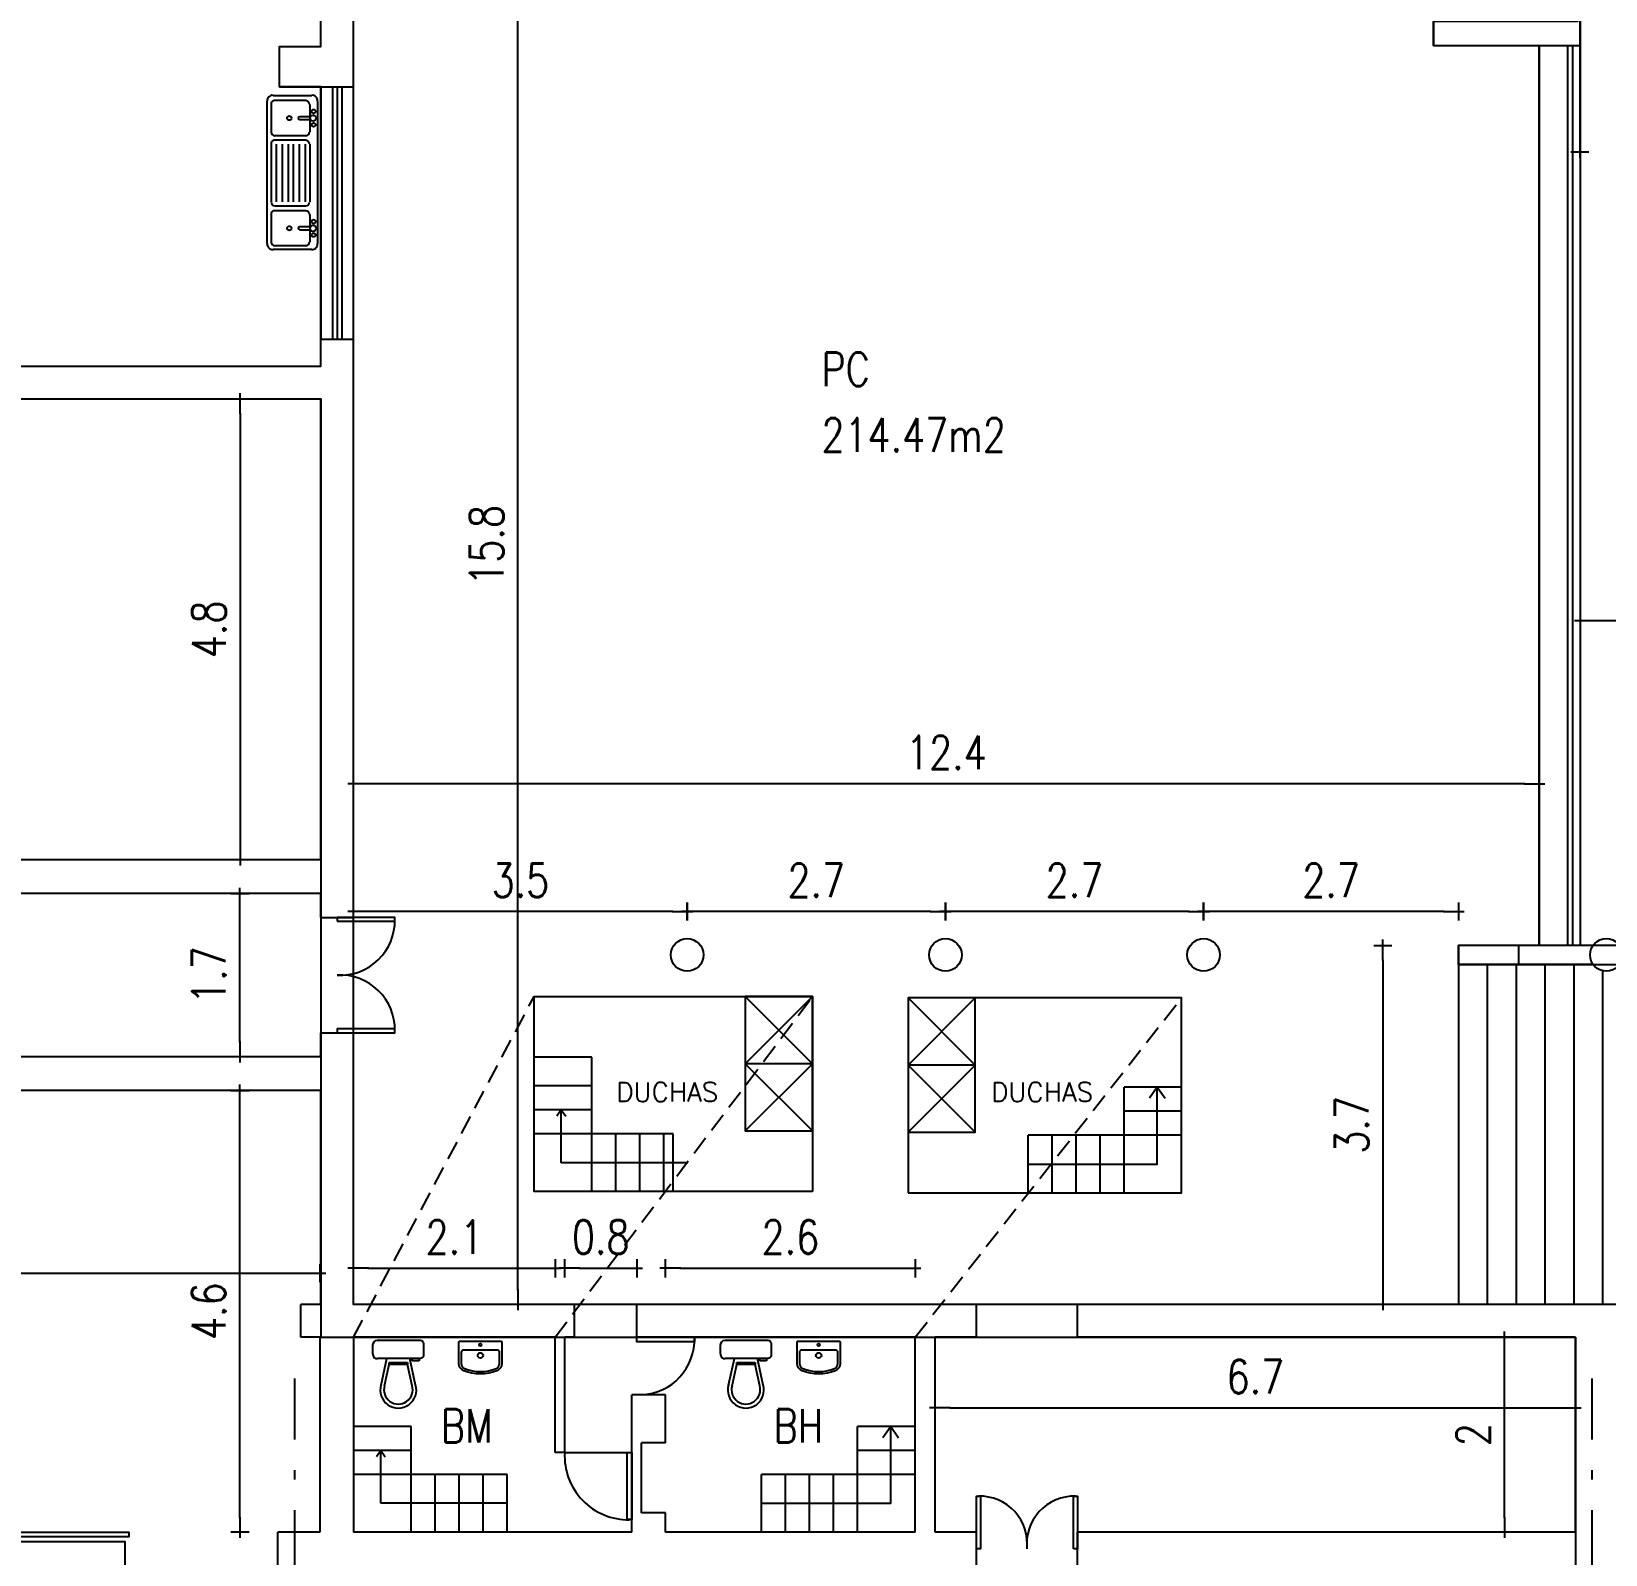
# Model space of a CAD drawing. Extents: x -3099 to -2751, y 5130 to 5248.
# Drawn here: x -3063.09 to -3046.69, y 5172.75 to 5188.6 of the extents above; entities that cross this region are included whole.
import ezdxf

# ---------------------------------------------------------------- set-up
doc = ezdxf.new("R2010")
doc.units = 0
doc.header["$MEASUREMENT"] = 0
doc.linetypes.add('DASHDOT', pattern=[25.4, 12.7, -6.35, 0, -6.35])
doc.linetypes.add('DASHED2', pattern=[0.375, 0.25, -0.125])
doc.layers.get('0').update_dxf_attribs({"linetype": 'CONTINUOUS'})
doc.layers.get('DEFPOINTS').update_dxf_attribs({"color": 3, "linetype": 'CONTINUOUS', "lineweight": 5})
for name, color, linetype in [('ANTEPECHO', 1, 'CONTINUOUS'), ('COTAS', 7, 'CONTINUOUS'), ('EJE_C', 9, 'DASHDOT'), ('EQUIPAMIENTO', 2, 'CONTINUOUS'), ('ESCALERA', 2, 'CONTINUOUS'), ('MURO', 5, 'CONTINUOUS'), ('PUERTA', 2, 'CONTINUOUS'), ('SUPERF-TEXTO', 2, 'CONTINUOUS'), ('SUPERFICIE', 7, 'CONTINUOUS'), ('TEXTO', 3, 'CONTINUOUS'), ('VENTANA', 2, 'CONTINUOUS')]:
    doc.layers.add(name, color=color, linetype=linetype)
doc.styles.add('cota', font='romans.shx', dxfattribs={"width": 0.8, "height": 0.35})
doc.styles.add('TEXTO', font='romans.shx', dxfattribs={"width": 0.8, "height": 0.4})
doc.dimstyles.new('ROMANS', dxfattribs={"dimscale": 2, "dimtxt": 0.35, "dimasz": 0.15, "dimexe": 1.25, "dimexo": 0.625, "dimtad": 1, "dimdec": 0, "dimdsep": 46, "dimtxsty": 'cota', "dimcen": 2.5, "dimse1": 1, "dimse2": 1, "dimclrt": 2, "dimadec": 0, "dimazin": 0, "dimtfac": 1, "dimtdec": 0, "dimtmove": 0, "dimatfit": 3, "dimfxl": 0, "dimtolj": 1, "dimtzin": 0, "dimarcsym": 0})

# ---------------------------------------------------------------- blocks, each defined once
blk = doc.blocks.new('COTA_LN')
at = {"layer": 'COTAS'}
for points in [[(-1.05, 0), (0.4, 0)], [(0, 0.63), (0, -0.63)]]:
    blk.add_lwpolyline(points, dxfattribs=at)
at = {"layer": 'COTAS', "color": 20, "const_width": 0.05}
blk.add_lwpolyline([(0, 0.38), (0, -0.38)], dxfattribs=at)
blk = doc.blocks.new('*D13')
at = {"layer": 'COTAS', "color": 0, "lineweight": -2}
blk.add_line((-3068.975, 5175.675), (-3060.235, 5175.675), dxfattribs=at)
at = {"layer": 'DEFPOINTS', "color": 0}
for p in [(-3060.085, 5175.675), (-3069.125, 5172.978), (-3060.085, 5172.978)]:
    blk.add_point(p, dxfattribs=at)
at = {"layer": 'COTAS', "color": 0, "lineweight": -2, "xscale": 0.15, "yscale": 0.15, "zscale": 0.15, "rotation": 180}
blk.add_blockref('COTA_LN', (-3069.125, 5175.675), dxfattribs=at)
at = {"layer": 'COTAS', "color": 0, "lineweight": -2, "xscale": 0.15, "yscale": 0.15, "zscale": 0.15}
blk.add_blockref('COTA_LN', (-3060.085, 5175.675), dxfattribs=at)
at = {"layer": 'COTAS', "insert": (-3064.605, 5176), "char_height": 0.35, "attachment_point": 5, "style": 'cota'}
blk.add_mtext('\\A1;9', dxfattribs=at)
blk = doc.blocks.new('*D14')
at = {"layer": 'COTAS', "color": 0, "lineweight": -2}
blk.add_line((-3060.918, 5173.128), (-3060.918, 5177.428), dxfattribs=at)
at = {"layer": 'DEFPOINTS', "color": 0}
for p in [(-3060.918, 5177.578), (-3060.085, 5177.578), (-3060.085, 5172.978)]:
    blk.add_point(p, dxfattribs=at)
at = {"layer": 'COTAS', "color": 0, "lineweight": -2, "xscale": 0.15, "yscale": 0.15, "zscale": 0.15}
for p, rotation in [((-3060.918, 5177.578), 90), ((-3060.918, 5172.978), 270)]:
    blk.add_blockref('COTA_LN', p, dxfattribs=dict(at, rotation=rotation))
at = {"layer": 'COTAS', "insert": (-3061.243, 5175.278), "char_height": 0.35, "attachment_point": 5, "rotation": 90, "style": 'cota'}
blk.add_mtext('\\A1;4.6', dxfattribs=at)
blk = doc.blocks.new('*D15')
at = {"layer": 'COTAS', "color": 0, "lineweight": -2}
blk.add_line((-3060.918, 5178.078), (-3060.918, 5179.478), dxfattribs=at)
at = {"layer": 'DEFPOINTS', "color": 0}
for p in [(-3060.918, 5179.628), (-3060.918, 5179.628), (-3060.918, 5177.928)]:
    blk.add_point(p, dxfattribs=at)
at = {"layer": 'COTAS', "color": 0, "lineweight": -2, "xscale": 0.15, "yscale": 0.15, "zscale": 0.15}
for p, rotation in [((-3060.918, 5179.628), 90), ((-3060.918, 5177.928), 270)]:
    blk.add_blockref('COTA_LN', p, dxfattribs=dict(at, rotation=rotation))
at = {"layer": 'COTAS', "insert": (-3061.243, 5178.778), "char_height": 0.35, "attachment_point": 5, "rotation": 90, "style": 'cota'}
blk.add_mtext('\\A1;1.7', dxfattribs=at)
blk = doc.blocks.new('*D16')
at = {"layer": 'COTAS', "color": 0, "lineweight": -2}
blk.add_line((-3060.917, 5184.628), (-3060.917, 5180.128), dxfattribs=at)
at = {"layer": 'DEFPOINTS', "color": 0}
for p in [(-3060.075, 5184.778), (-3060.917, 5179.978), (-3060.075, 5179.978)]:
    blk.add_point(p, dxfattribs=at)
at = {"layer": 'COTAS', "color": 0, "lineweight": -2, "xscale": 0.15, "yscale": 0.15, "zscale": 0.15}
for p, rotation in [((-3060.917, 5184.778), 90), ((-3060.917, 5179.978), 270)]:
    blk.add_blockref('COTA_LN', p, dxfattribs=dict(at, rotation=rotation))
at = {"layer": 'COTAS', "insert": (-3061.242, 5182.378), "char_height": 0.35, "attachment_point": 5, "rotation": 90, "style": 'cota'}
blk.add_mtext('\\A1;4.8', dxfattribs=at)
blk = doc.blocks.new('*D28')
at = {"layer": 'COTAS', "color": 0, "lineweight": -2}
blk.add_line((-3046.961, 5196.817), (-3046.961, 5187.497), dxfattribs=at)
at = {"layer": 'DEFPOINTS', "color": 0}
for p in [(-3046.732, 5196.967), (-3046.961, 5187.347), (-3046.172, 5187.347)]:
    blk.add_point(p, dxfattribs=at)
at = {"layer": 'COTAS', "color": 0, "lineweight": -2, "xscale": 0.15, "yscale": 0.15, "zscale": 0.15}
for p, rotation in [((-3046.961, 5196.967), 90), ((-3046.961, 5187.347), 270)]:
    blk.add_blockref('COTA_LN', p, dxfattribs=dict(at, rotation=rotation))
at = {"layer": 'COTAS', "insert": (-3047.286, 5192.157), "char_height": 0.35, "attachment_point": 5, "rotation": 90, "style": 'cota'}
blk.add_mtext('\\A1;9.6', dxfattribs=at)
blk = doc.blocks.new('*D29')
at = {"layer": 'COTAS', "color": 0, "lineweight": -2}
blk.add_line((-3049.013, 5178.938), (-3049.013, 5175.498), dxfattribs=at)
at = {"layer": 'DEFPOINTS', "color": 0}
for p in [(-3048.225, 5179.088), (-3049.013, 5175.348), (-3048.225, 5175.348)]:
    blk.add_point(p, dxfattribs=at)
at = {"layer": 'COTAS', "color": 0, "lineweight": -2, "xscale": 0.15, "yscale": 0.15, "zscale": 0.15}
for p, rotation in [((-3049.013, 5179.088), 90), ((-3049.013, 5175.348), 270)]:
    blk.add_blockref('COTA_LN', p, dxfattribs=dict(at, rotation=rotation))
at = {"layer": 'COTAS', "insert": (-3049.338, 5177.218), "char_height": 0.35, "attachment_point": 5, "rotation": 90, "style": 'cota'}
blk.add_mtext('\\A1;3.7', dxfattribs=at)
blk = doc.blocks.new('*D30')
at = {"layer": 'COTAS', "color": 0, "lineweight": -2}
blk.add_line((-3058.024, 5175.498), (-3058.024, 5191.008), dxfattribs=at)
at = {"layer": 'DEFPOINTS', "color": 0}
for p in [(-3058.024, 5191.158), (-3053.245, 5191.158), (-3053.245, 5175.348)]:
    blk.add_point(p, dxfattribs=at)
at = {"layer": 'COTAS', "color": 0, "lineweight": -2, "xscale": 0.15, "yscale": 0.15, "zscale": 0.15}
for p, rotation in [((-3058.024, 5191.158), 90), ((-3058.024, 5175.348), 270)]:
    blk.add_blockref('COTA_LN', p, dxfattribs=dict(at, rotation=rotation))
at = {"layer": 'COTAS', "insert": (-3058.349, 5183.253), "char_height": 0.35, "attachment_point": 5, "rotation": 90, "style": 'cota'}
blk.add_mtext('\\A1;15.8', dxfattribs=at)
blk = doc.blocks.new('*D31')
at = {"layer": 'COTAS', "color": 0, "lineweight": -2}
blk.add_line((-3047.535, 5180.771), (-3059.585, 5180.771), dxfattribs=at)
at = {"layer": 'DEFPOINTS', "color": 0}
for p in [(-3059.735, 5188.458), (-3047.385, 5188.458), (-3059.735, 5180.771)]:
    blk.add_point(p, dxfattribs=at)
at = {"layer": 'COTAS', "color": 0, "lineweight": -2, "xscale": 0.15, "yscale": 0.15, "zscale": 0.15, "rotation": 180}
blk.add_blockref('COTA_LN', (-3059.735, 5180.771), dxfattribs=at)
at = {"layer": 'COTAS', "color": 0, "lineweight": -2, "xscale": 0.15, "yscale": 0.15, "zscale": 0.15}
blk.add_blockref('COTA_LN', (-3047.385, 5180.771), dxfattribs=at)
at = {"layer": 'COTAS', "insert": (-3053.56, 5181.096), "char_height": 0.35, "attachment_point": 5, "style": 'cota'}
blk.add_mtext('\\A1;12.4', dxfattribs=at)
blk = doc.blocks.new('*D32')
at = {"layer": 'COTAS', "color": 0, "lineweight": -2}
blk.add_line((-3048.375, 5179.44), (-3050.73, 5179.44), dxfattribs=at)
at = {"layer": 'DEFPOINTS', "color": 0}
for p in [(-3050.88, 5179.44), (-3050.88, 5179.088), (-3048.225, 5179.088)]:
    blk.add_point(p, dxfattribs=at)
at = {"layer": 'COTAS', "color": 0, "lineweight": -2, "xscale": 0.15, "yscale": 0.15, "zscale": 0.15, "rotation": 180}
blk.add_blockref('COTA_LN', (-3050.88, 5179.44), dxfattribs=at)
at = {"layer": 'COTAS', "color": 0, "lineweight": -2, "xscale": 0.15, "yscale": 0.15, "zscale": 0.15}
blk.add_blockref('COTA_LN', (-3048.225, 5179.44), dxfattribs=at)
at = {"layer": 'COTAS', "insert": (-3049.552, 5179.765), "char_height": 0.35, "attachment_point": 5, "style": 'cota'}
blk.add_mtext('\\A1;2.7', dxfattribs=at)
blk = doc.blocks.new('*D33')
at = {"layer": 'COTAS', "color": 0, "lineweight": -2}
blk.add_line((-3051.03, 5179.44), (-3053.42, 5179.44), dxfattribs=at)
at = {"layer": 'DEFPOINTS', "color": 0}
for p in [(-3053.57, 5179.621), (-3053.57, 5179.44), (-3050.88, 5179.088)]:
    blk.add_point(p, dxfattribs=at)
at = {"layer": 'COTAS', "color": 0, "lineweight": -2, "xscale": 0.15, "yscale": 0.15, "zscale": 0.15, "rotation": 180}
blk.add_blockref('COTA_LN', (-3053.57, 5179.44), dxfattribs=at)
at = {"layer": 'COTAS', "color": 0, "lineweight": -2, "xscale": 0.15, "yscale": 0.15, "zscale": 0.15}
blk.add_blockref('COTA_LN', (-3050.88, 5179.44), dxfattribs=at)
at = {"layer": 'COTAS', "insert": (-3052.225, 5179.765), "char_height": 0.35, "attachment_point": 5, "style": 'cota'}
blk.add_mtext('\\A1;2.7', dxfattribs=at)
blk = doc.blocks.new('*D34')
at = {"layer": 'COTAS', "color": 0, "lineweight": -2}
blk.add_line((-3053.72, 5179.44), (-3056.11, 5179.44), dxfattribs=at)
at = {"layer": 'DEFPOINTS', "color": 0}
for p in [(-3056.26, 5179.621), (-3053.57, 5179.621), (-3056.26, 5179.44)]:
    blk.add_point(p, dxfattribs=at)
at = {"layer": 'COTAS', "color": 0, "lineweight": -2, "xscale": 0.15, "yscale": 0.15, "zscale": 0.15, "rotation": 180}
blk.add_blockref('COTA_LN', (-3056.26, 5179.44), dxfattribs=at)
at = {"layer": 'COTAS', "color": 0, "lineweight": -2, "xscale": 0.15, "yscale": 0.15, "zscale": 0.15}
blk.add_blockref('COTA_LN', (-3053.57, 5179.44), dxfattribs=at)
at = {"layer": 'COTAS', "insert": (-3054.915, 5179.765), "char_height": 0.35, "attachment_point": 5, "style": 'cota'}
blk.add_mtext('\\A1;2.7', dxfattribs=at)
blk = doc.blocks.new('*D35')
at = {"layer": 'COTAS', "color": 0, "lineweight": -2}
blk.add_line((-3056.41, 5179.44), (-3059.585, 5179.44), dxfattribs=at)
at = {"layer": 'DEFPOINTS', "color": 0}
for p in [(-3059.735, 5179.621), (-3056.26, 5179.621), (-3059.735, 5179.44)]:
    blk.add_point(p, dxfattribs=at)
at = {"layer": 'COTAS', "color": 0, "lineweight": -2, "xscale": 0.15, "yscale": 0.15, "zscale": 0.15, "rotation": 180}
blk.add_blockref('COTA_LN', (-3059.735, 5179.44), dxfattribs=at)
at = {"layer": 'COTAS', "color": 0, "lineweight": -2, "xscale": 0.15, "yscale": 0.15, "zscale": 0.15}
blk.add_blockref('COTA_LN', (-3056.26, 5179.44), dxfattribs=at)
at = {"layer": 'COTAS', "insert": (-3057.997, 5179.765), "char_height": 0.35, "attachment_point": 5, "style": 'cota'}
blk.add_mtext('\\A1;3.5', dxfattribs=at)
blk = doc.blocks.new('*D37')
at = {"layer": 'COTAS', "color": 0, "lineweight": -2}
blk.add_line((-3059.585, 5175.725), (-3057.785, 5175.725), dxfattribs=at)
at = {"layer": 'DEFPOINTS', "color": 0}
for p in [(-3057.635, 5175.725), (-3059.735, 5175.008), (-3057.635, 5175.008)]:
    blk.add_point(p, dxfattribs=at)
at = {"layer": 'COTAS', "color": 0, "lineweight": -2, "xscale": 0.15, "yscale": 0.15, "zscale": 0.15, "rotation": 180}
blk.add_blockref('COTA_LN', (-3059.735, 5175.725), dxfattribs=at)
at = {"layer": 'COTAS', "color": 0, "lineweight": -2, "xscale": 0.15, "yscale": 0.15, "zscale": 0.15}
blk.add_blockref('COTA_LN', (-3057.635, 5175.725), dxfattribs=at)
at = {"layer": 'COTAS', "insert": (-3058.685, 5176.05), "char_height": 0.35, "attachment_point": 5, "style": 'cota'}
blk.add_mtext('\\A1;2.1', dxfattribs=at)
blk = doc.blocks.new('*D38')
at = {"layer": 'COTAS', "color": 0, "lineweight": -2}
blk.add_line((-3057.385, 5175.725), (-3056.935, 5175.725), dxfattribs=at)
at = {"layer": 'DEFPOINTS', "color": 0}
for p in [(-3056.785, 5175.725), (-3056.785, 5175.178), (-3057.535, 5175.008)]:
    blk.add_point(p, dxfattribs=at)
at = {"layer": 'COTAS', "color": 0, "lineweight": -2, "xscale": 0.15, "yscale": 0.15, "zscale": 0.15, "rotation": 180}
blk.add_blockref('COTA_LN', (-3057.535, 5175.725), dxfattribs=at)
at = {"layer": 'COTAS', "color": 0, "lineweight": -2, "xscale": 0.15, "yscale": 0.15, "zscale": 0.15}
blk.add_blockref('COTA_LN', (-3056.785, 5175.725), dxfattribs=at)
at = {"layer": 'COTAS', "insert": (-3057.16, 5176.05), "char_height": 0.35, "attachment_point": 5, "style": 'cota'}
blk.add_mtext('\\A1;0.8', dxfattribs=at)
blk = doc.blocks.new('*D39')
at = {"layer": 'COTAS', "color": 0, "lineweight": -2}
blk.add_line((-3056.335, 5175.725), (-3054.035, 5175.725), dxfattribs=at)
at = {"layer": 'DEFPOINTS', "color": 0}
for p in [(-3053.885, 5175.725), (-3056.485, 5174.158), (-3053.885, 5174.158)]:
    blk.add_point(p, dxfattribs=at)
at = {"layer": 'COTAS', "color": 0, "lineweight": -2, "xscale": 0.15, "yscale": 0.15, "zscale": 0.15, "rotation": 180}
blk.add_blockref('COTA_LN', (-3056.485, 5175.725), dxfattribs=at)
at = {"layer": 'COTAS', "color": 0, "lineweight": -2, "xscale": 0.15, "yscale": 0.15, "zscale": 0.15}
blk.add_blockref('COTA_LN', (-3053.885, 5175.725), dxfattribs=at)
at = {"layer": 'COTAS', "insert": (-3055.185, 5176.05), "char_height": 0.35, "attachment_point": 5, "style": 'cota'}
blk.add_mtext('\\A1;2.6', dxfattribs=at)
blk = doc.blocks.new('*D40')
at = {"layer": 'COTAS', "color": 0, "lineweight": -2}
blk.add_line((-3053.525, 5174.273), (-3047.157, 5174.273), dxfattribs=at)
at = {"layer": 'DEFPOINTS', "color": 0}
for p in [(-3053.675, 5175.008), (-3047.007, 5175.008), (-3047.007, 5174.273)]:
    blk.add_point(p, dxfattribs=at)
at = {"layer": 'COTAS', "color": 0, "lineweight": -2, "xscale": 0.15, "yscale": 0.15, "zscale": 0.15, "rotation": 180}
blk.add_blockref('COTA_LN', (-3053.675, 5174.273), dxfattribs=at)
at = {"layer": 'COTAS', "color": 0, "lineweight": -2, "xscale": 0.15, "yscale": 0.15, "zscale": 0.15}
blk.add_blockref('COTA_LN', (-3047.007, 5174.273), dxfattribs=at)
at = {"layer": 'COTAS', "insert": (-3050.341, 5174.598), "char_height": 0.35, "attachment_point": 5, "style": 'cota'}
blk.add_mtext('\\A1;6.7', dxfattribs=at)
blk = doc.blocks.new('*D41')
at = {"layer": 'COTAS', "color": 0, "lineweight": -2}
blk.add_line((-3047.747, 5173.128), (-3047.747, 5174.858), dxfattribs=at)
at = {"layer": 'DEFPOINTS', "color": 0}
for p in [(-3047.747, 5175.008), (-3047.007, 5175.008), (-3047.007, 5172.978)]:
    blk.add_point(p, dxfattribs=at)
at = {"layer": 'COTAS', "color": 0, "lineweight": -2, "xscale": 0.15, "yscale": 0.15, "zscale": 0.15}
for p, rotation in [((-3047.747, 5175.008), 90), ((-3047.747, 5172.978), 270)]:
    blk.add_blockref('COTA_LN', p, dxfattribs=dict(at, rotation=rotation))
at = {"layer": 'COTAS', "insert": (-3048.072, 5173.993), "char_height": 0.35, "attachment_point": 5, "rotation": 90, "style": 'cota'}
blk.add_mtext('\\A1;2', dxfattribs=at)
blk = doc.blocks.new('*D66')
at = {"layer": 'COTAS', "color": 0, "lineweight": -2}
blk.add_line((-3034.647, 5182.467), (-3046.805, 5182.467), dxfattribs=at)
at = {"layer": 'DEFPOINTS', "color": 0}
for p in [(-3046.955, 5182.467), (-3046.955, 5180.918), (-3034.497, 5180.918)]:
    blk.add_point(p, dxfattribs=at)
at = {"layer": 'COTAS', "color": 0, "lineweight": -2, "xscale": 0.15, "yscale": 0.15, "zscale": 0.15, "rotation": 180}
blk.add_blockref('COTA_LN', (-3046.955, 5182.467), dxfattribs=at)
at = {"layer": 'COTAS', "color": 0, "lineweight": -2, "xscale": 0.15, "yscale": 0.15, "zscale": 0.15}
blk.add_blockref('COTA_LN', (-3034.497, 5182.467), dxfattribs=at)
at = {"layer": 'COTAS', "insert": (-3040.726, 5182.792), "char_height": 0.35, "attachment_point": 5, "style": 'cota'}
blk.add_mtext('\\A1;12.5', dxfattribs=at)

msp = doc.modelspace()

# ---------------------------------------------------------------- linework, layer by layer
at = {"color": 3}
for p, q in [((-3057.571, 5177.375), (-3057.616, 5177.31)), ((-3057.571, 5177.375), (-3057.525, 5177.31)), ((-3057.571, 5176.825), (-3057.571, 5177.375)), ((-3056.254, 5176.825), (-3057.571, 5176.825)), ((-3059.451, 5173.828), (-3059.497, 5173.763)), ((-3059.451, 5173.278), (-3059.451, 5173.828)), ((-3059.451, 5173.828), (-3059.405, 5173.763)), ((-3058.135, 5173.278), (-3059.451, 5173.278))]:
    msp.add_line(p, q, dxfattribs=at)
at = {"linetype": 'DASHED2', "ltscale": 0.8}
for points in [[(-3059.735, 5175.008), (-3057.854, 5178.555)], [(-3057.635, 5175.008), (-3054.954, 5178.555)], [(-3053.885, 5175.008), (-3051.109, 5178.541)]]:
    msp.add_lwpolyline(points, dxfattribs=at)
at = {"color": 3}
for points in [[(-3052.709, 5176.811), (-3051.363, 5176.811), (-3051.363, 5177.611)], [(-3051.363, 5177.611), (-3051.445, 5177.495)], [(-3051.363, 5177.611), (-3051.281, 5177.495)], [(-3055.485, 5173.278), (-3054.138, 5173.278), (-3054.138, 5174.078)], [(-3054.138, 5174.078), (-3054.22, 5173.961)], [(-3054.138, 5174.078), (-3054.057, 5173.961)]]:
    msp.add_lwpolyline(points, dxfattribs=at)
at = {"layer": 'ANTEPECHO'}
for p, q in [((-3048.485, 5188.458), (-3048.485, 5188.708)), ((-3046.955, 5188.458), (-3046.955, 5188.708)), ((-3048.485, 5188.458), (-3046.955, 5188.458)), ((-3047.385, 5179.088), (-3047.385, 5188.458)), ((-3046.955, 5179.088), (-3046.955, 5188.458)), ((-3060.075, 5188.028), (-3060.075, 5185.398)), ((-3059.735, 5185.398), (-3059.735, 5188.028)), ((-3048.225, 5178.888), (-3048.225, 5179.088)), ((-3046.822, 5179.088), (-3048.225, 5179.088)), ((-3047.595, 5178.888), (-3047.595, 5179.088)), ((-3046.822, 5178.888), (-3048.225, 5178.888))]:
    msp.add_line(p, q, dxfattribs=at)
at = {"layer": 'EJE_C', "ltscale": 0.05}
for p, q in [((-3060.35, 5174.577), (-3060.35, 5166.583)), ((-3046.837, 5174.577), (-3046.837, 5166.583))]:
    msp.add_line(p, q, dxfattribs=at)
at = {"layer": 'EQUIPAMIENTO', "color": 2}
for p, q in [((-3060.634, 5186.395), (-3060.634, 5187.878)), ((-3060.574, 5187.938), (-3060.171, 5187.938)), ((-3060.232, 5187.884), (-3060.554, 5187.884)), ((-3060.111, 5187.878), (-3060.111, 5186.395)), ((-3060.594, 5187.844), (-3060.594, 5187.558)), ((-3060.183, 5187.716), (-3060.296, 5187.716)), ((-3060.296, 5187.686), (-3060.184, 5187.686)), ((-3060.192, 5187.844), (-3060.192, 5187.716)), ((-3060.192, 5187.686), (-3060.192, 5187.558)), ((-3060.594, 5187.431), (-3060.594, 5186.828)), ((-3060.232, 5187.518), (-3060.554, 5187.518)), ((-3060.232, 5187.471), (-3060.554, 5187.471)), ((-3060.541, 5187.431), (-3060.541, 5186.828)), ((-3060.48, 5187.431), (-3060.48, 5186.828)), ((-3060.417, 5187.431), (-3060.417, 5186.828)), ((-3060.363, 5187.431), (-3060.363, 5186.828)), ((-3060.301, 5187.431), (-3060.301, 5186.828)), ((-3060.239, 5187.431), (-3060.239, 5186.828)), ((-3060.192, 5187.431), (-3060.192, 5186.828)), ((-3060.554, 5186.788), (-3060.232, 5186.788)), ((-3060.232, 5186.737), (-3060.554, 5186.737)), ((-3060.594, 5186.697), (-3060.594, 5186.412)), ((-3060.183, 5186.569), (-3060.296, 5186.569)), ((-3060.296, 5186.539), (-3060.184, 5186.539)), ((-3060.192, 5186.697), (-3060.192, 5186.569)), ((-3060.192, 5186.539), (-3060.192, 5186.412)), ((-3060.232, 5186.372), (-3060.554, 5186.372)), ((-3060.171, 5186.335), (-3060.574, 5186.335)), ((-3059.053, 5174.786), (-3059.485, 5174.786)), ((-3059.365, 5174.743), (-3059.173, 5174.743)), ((-3059.365, 5174.724), (-3059.365, 5174.743)), ((-3059.173, 5174.743), (-3059.173, 5174.724)), ((-3059.125, 5174.762), (-3059.125, 5174.786)), ((-3059.053, 5174.762), (-3059.125, 5174.762)), ((-3059.053, 5174.786), (-3059.053, 5174.762)), ((-3058.614, 5174.85), (-3058.614, 5174.733)), ((-3058.238, 5174.874), (-3058.59, 5174.874)), ((-3058.214, 5174.733), (-3058.214, 5174.85)), ((-3055.432, 5174.786), (-3055.864, 5174.786)), ((-3055.744, 5174.743), (-3055.552, 5174.743)), ((-3055.744, 5174.724), (-3055.744, 5174.743)), ((-3055.552, 5174.743), (-3055.552, 5174.724)), ((-3055.504, 5174.762), (-3055.504, 5174.786)), ((-3055.432, 5174.762), (-3055.504, 5174.762)), ((-3055.432, 5174.786), (-3055.432, 5174.762)), ((-3055.09, 5174.85), (-3055.09, 5174.733)), ((-3054.714, 5174.874), (-3055.066, 5174.874)), ((-3054.69, 5174.733), (-3054.69, 5174.85)), ((-3059.413, 5174.503), (-3059.365, 5174.724)), ((-3059.173, 5174.724), (-3059.365, 5174.724)), ((-3059.125, 5174.503), (-3059.173, 5174.724)), ((-3055.792, 5174.503), (-3055.744, 5174.724)), ((-3055.552, 5174.724), (-3055.744, 5174.724)), ((-3055.504, 5174.503), (-3055.552, 5174.724))]:
    msp.add_line(p, q, dxfattribs=at)
for points in [[(-3055.654, 5178.555), (-3055.654, 5177.155), (-3054.954, 5177.155), (-3054.954, 5178.555), (-3055.654, 5178.555)], [(-3054.954, 5178.555), (-3055.654, 5177.855), (-3054.954, 5177.155)], [(-3055.654, 5177.155), (-3054.954, 5177.855), (-3055.654, 5178.555)], [(-3053.959, 5177.141), (-3053.259, 5177.841), (-3053.959, 5178.541)], [(-3053.259, 5178.541), (-3053.959, 5177.841), (-3053.259, 5177.141)], [(-3053.959, 5178.541), (-3053.959, 5177.141), (-3053.259, 5177.141), (-3053.259, 5178.541), (-3053.959, 5178.541)], [(-3054.954, 5177.855), (-3055.654, 5177.855)], [(-3053.259, 5177.841), (-3053.959, 5177.841)], [(-3059.449, 5174.51), (-3059.389, 5174.786)], [(-3059.089, 5174.51), (-3059.149, 5174.786)], [(-3055.828, 5174.51), (-3055.768, 5174.786)], [(-3055.468, 5174.51), (-3055.528, 5174.786)]]:
    msp.add_lwpolyline(points, dxfattribs=at)
for points in [[(-3059.533, 5174.834), (-3059.533, 5174.924, -0.388603), (-3059.485, 5174.978)], [(-3059.485, 5174.978), (-3059.041, 5174.978, -0.333333), (-3059.005, 5174.942), (-3059.005, 5174.822, -0.44472), (-3059.053, 5174.786)], [(-3055.912, 5174.834), (-3055.912, 5174.924, -0.388603), (-3055.864, 5174.978)], [(-3055.864, 5174.978), (-3055.42, 5174.978, -0.333333), (-3055.384, 5174.942), (-3055.384, 5174.822, -0.44472), (-3055.432, 5174.786)]]:
    msp.add_lwpolyline(points, format="xyb", dxfattribs=at)
for points in [[(-3058.19, 5174.958), (-3058.19, 5174.733, -0.310029), (-3058.241, 5174.658, -0.186244), (-3058.587, 5174.658, -0.310029), (-3058.638, 5174.733), (-3058.638, 5174.958, -0.414214), (-3058.63, 5174.966), (-3058.198, 5174.966, -0.414214)], [(-3054.666, 5174.958), (-3054.666, 5174.733, -0.310029), (-3054.718, 5174.658, -0.186244), (-3055.063, 5174.658, -0.310029), (-3055.114, 5174.733), (-3055.114, 5174.958, -0.414214), (-3055.106, 5174.966), (-3054.674, 5174.966, -0.414214)]]:
    msp.add_lwpolyline(points, format="xyb", close=True, dxfattribs=at)
at = {"layer": 'EQUIPAMIENTO'}
msp.add_lwpolyline([(-3064.867, 5172.88), (-3062.117, 5172.88), (-3062.117, 5172.28), (-3064.867, 5172.28), (-3064.867, 5172.88)], dxfattribs=at)
at = {"layer": 'EQUIPAMIENTO', "color": 2}
for centre, radius in [((-3060.405, 5187.701), 0.0224), ((-3060.156, 5187.701), 0.0316), ((-3060.151, 5187.771), 0.02), ((-3060.151, 5187.631), 0.02), ((-3060.405, 5186.554), 0.0224), ((-3060.156, 5186.554), 0.0316), ((-3060.151, 5186.624), 0.02), ((-3060.151, 5186.484), 0.02), ((-3058.414, 5174.928), 0.014), ((-3054.89, 5174.928), 0.014), ((-3058.414, 5174.818), 0.028), ((-3054.89, 5174.818), 0.028)]:
    msp.add_circle(centre, radius, dxfattribs=at)
for centre, radius, start, end in [((-3060.581, 5187.886), 0.053, 81.8699, 188.1301), ((-3060.559, 5187.849), 0.0354, 81.8699, 188.1301), ((-3060.235, 5187.841), 0.0426, 3.3665, 86.6335), ((-3060.164, 5187.886), 0.053, 351.8699, 98.1301), ((-3060.296, 5187.701), 0.015, 90, 270), ((-3060.551, 5187.56), 0.0426, 183.3665, 266.6335), ((-3060.235, 5187.56), 0.0426, 273.3665, 356.6335), ((-3060.559, 5187.436), 0.0354, 81.8699, 188.1301), ((-3060.235, 5187.428), 0.0426, 3.3665, 86.6335), ((-3060.551, 5186.83), 0.0426, 183.3665, 266.6335), ((-3060.559, 5186.702), 0.0354, 81.8699, 188.1301), ((-3060.235, 5186.83), 0.0426, 273.3665, 356.6335), ((-3060.235, 5186.695), 0.0426, 3.3665, 86.6335), ((-3060.296, 5186.554), 0.015, 90, 270), ((-3060.581, 5186.387), 0.053, 171.8699, 278.1301), ((-3060.551, 5186.414), 0.0426, 183.3665, 266.6335), ((-3060.235, 5186.414), 0.0426, 273.3665, 356.6335), ((-3060.164, 5186.387), 0.053, 261.8699, 8.1301), ((-3059.493, 5174.827), 0.0412, 169.5085, 280.4915), ((-3058.59, 5174.85), 0.024, 89.9994, 179.9994), ((-3058.558, 5174.733), 0.056, 179.9994, 248.8992), ((-3058.27, 5174.733), 0.056, 291.0996, 359.9994), ((-3058.238, 5174.85), 0.024, 359.9994, 89.9994), ((-3055.871, 5174.827), 0.0412, 169.5085, 280.4915), ((-3055.066, 5174.85), 0.024, 89.9994, 179.9994), ((-3055.034, 5174.733), 0.056, 179.9994, 248.8992), ((-3054.746, 5174.733), 0.056, 291.0996, 359.9994), ((-3054.714, 5174.85), 0.024, 359.9994, 89.9994), ((-3058.414, 5175.106), 0.456, 248.8992, 291.0996), ((-3054.89, 5175.106), 0.456, 248.8992, 291.0996), ((-3059.269, 5174.458), 0.188, 163.7398, 16.2602), ((-3059.269, 5174.461), 0.15, 163.7398, 16.2602), ((-3055.648, 5174.458), 0.188, 163.7398, 16.2602), ((-3055.648, 5174.461), 0.15, 163.7398, 16.2602)]:
    msp.add_arc(centre, radius, start, end, dxfattribs=at)
at = {"layer": 'ESCALERA'}
for p, q in [((-3048.225, 5178.888), (-3048.225, 5175.348)), ((-3047.925, 5178.888), (-3047.925, 5175.348)), ((-3047.625, 5178.888), (-3047.625, 5175.348)), ((-3047.325, 5178.888), (-3047.325, 5175.348)), ((-3047.025, 5178.888), (-3047.025, 5175.348)), ((-3046.725, 5178.822), (-3046.725, 5175.348)), ((-3057.254, 5176.525), (-3057.254, 5177.925)), ((-3051.709, 5176.511), (-3051.709, 5177.611)), ((-3057.004, 5176.525), (-3057.004, 5177.125)), ((-3056.754, 5176.525), (-3056.754, 5177.125)), ((-3056.504, 5176.525), (-3056.504, 5177.125)), ((-3056.404, 5176.525), (-3056.404, 5177.125)), ((-3052.709, 5176.511), (-3052.709, 5177.111)), ((-3052.459, 5176.511), (-3052.459, 5177.111)), ((-3052.209, 5176.511), (-3052.209, 5177.111)), ((-3051.959, 5176.511), (-3051.959, 5177.111)), ((-3059.135, 5172.978), (-3059.135, 5174.078)), ((-3054.485, 5172.978), (-3054.485, 5174.078)), ((-3058.885, 5172.978), (-3058.885, 5173.578)), ((-3058.635, 5172.978), (-3058.635, 5173.578)), ((-3058.385, 5172.978), (-3058.385, 5173.578)), ((-3058.135, 5172.978), (-3058.135, 5173.578)), ((-3055.485, 5172.978), (-3055.485, 5173.578)), ((-3055.235, 5172.978), (-3055.235, 5173.578)), ((-3054.985, 5172.978), (-3054.985, 5173.578)), ((-3054.735, 5172.978), (-3054.735, 5173.578))]:
    msp.add_line(p, q, dxfattribs=at)
for points in [[(-3057.254, 5177.925), (-3057.854, 5177.925)], [(-3057.254, 5177.625), (-3057.854, 5177.625)], [(-3051.109, 5177.611), (-3051.709, 5177.611)], [(-3057.254, 5177.375), (-3057.854, 5177.375)], [(-3051.109, 5177.361), (-3051.709, 5177.361)], [(-3056.404, 5177.125), (-3057.854, 5177.125)], [(-3051.109, 5177.111), (-3052.709, 5177.111)], [(-3059.135, 5174.078), (-3059.735, 5174.078)], [(-3053.885, 5174.078), (-3054.485, 5174.078)], [(-3059.135, 5173.828), (-3059.735, 5173.828)], [(-3053.885, 5173.828), (-3054.485, 5173.828)], [(-3058.135, 5173.578), (-3059.735, 5173.578)], [(-3053.885, 5173.578), (-3055.485, 5173.578)]]:
    msp.add_lwpolyline(points, dxfattribs=at)
at = {"layer": 'MURO'}
for p, q in [((-3060.075, 5188.448), (-3060.075, 5189.168)), ((-3059.735, 5188.028), (-3059.735, 5189.168)), ((-3060.505, 5188.028), (-3060.505, 5188.448)), ((-3060.505, 5188.448), (-3060.075, 5188.448)), ((-3060.505, 5188.028), (-3059.735, 5188.028)), ((-3060.075, 5185.118), (-3060.075, 5185.398)), ((-3060.075, 5185.398), (-3059.735, 5185.398)), ((-3059.735, 5179.378), (-3059.735, 5185.398)), ((-3069.125, 5185.118), (-3060.075, 5185.118)), ((-3069.125, 5184.778), (-3060.075, 5184.778)), ((-3060.075, 5179.978), (-3060.075, 5184.778)), ((-3060.075, 5179.978), (-3067.375, 5179.978)), ((-3060.075, 5179.628), (-3067.375, 5179.628)), ((-3060.075, 5179.378), (-3060.075, 5179.628)), ((-3060.075, 5177.928), (-3060.075, 5178.178)), ((-3059.735, 5175.348), (-3059.735, 5178.178)), ((-3060.075, 5177.928), (-3066.675, 5177.928)), ((-3060.075, 5177.578), (-3066.675, 5177.578)), ((-3060.075, 5175.348), (-3060.075, 5177.578)), ((-3060.075, 5175.348), (-3060.285, 5175.348)), ((-3057.435, 5175.348), (-3059.735, 5175.348)), ((-3057.435, 5175.008), (-3057.435, 5175.348)), ((-3056.785, 5175.008), (-3056.785, 5175.348)), ((-3053.245, 5175.348), (-3056.785, 5175.348)), ((-3043.977, 5175.348), (-3052.195, 5175.348)), ((-3060.085, 5175.008), (-3060.285, 5175.008)), ((-3057.635, 5175.008), (-3059.735, 5175.008)), ((-3057.635, 5173.808), (-3057.635, 5175.008)), ((-3057.435, 5175.008), (-3057.535, 5175.008)), ((-3057.535, 5173.808), (-3057.535, 5175.008)), ((-3053.885, 5175.008), (-3056.785, 5175.008)), ((-3053.885, 5172.978), (-3053.885, 5175.008)), ((-3053.245, 5175.008), (-3053.675, 5175.008)), ((-3047.007, 5175.008), (-3052.195, 5175.008)), ((-3047.007, 5172.978), (-3047.007, 5175.008)), ((-3056.835, 5172.978), (-3056.835, 5174.408)), ((-3056.485, 5174.408), (-3056.835, 5174.408)), ((-3057.535, 5173.808), (-3057.635, 5173.808)), ((-3056.735, 5173.178), (-3056.735, 5173.908)), ((-3056.485, 5173.908), (-3056.735, 5173.908)), ((-3056.485, 5172.978), (-3056.485, 5173.178)), ((-3047.007, 5172.978), (-3052.195, 5172.978))]:
    msp.add_line(p, q, dxfattribs=at)
for points in [[(-3060.075, 5179.378), (-3059.735, 5179.378)], [(-3060.075, 5178.178), (-3059.735, 5178.178)], [(-3060.285, 5175.008), (-3060.285, 5175.348)], [(-3053.245, 5175.008), (-3053.245, 5175.358)], [(-3052.195, 5175.008), (-3052.195, 5175.358)], [(-3060.085, 5175.008), (-3060.085, 5172.978)], [(-3059.735, 5175.008), (-3059.735, 5172.978)], [(-3053.675, 5172.978), (-3053.675, 5175.008)], [(-3056.485, 5173.908), (-3056.485, 5174.408)], [(-3056.485, 5173.178), (-3056.735, 5173.178)], [(-3060.085, 5172.978), (-3060.525, 5172.978)], [(-3060.525, 5172.358), (-3060.525, 5172.978)], [(-3056.835, 5172.978), (-3059.735, 5172.978)], [(-3053.885, 5172.978), (-3056.485, 5172.978)], [(-3053.245, 5172.978), (-3053.675, 5172.978)], [(-3053.245, 5172.628), (-3053.245, 5172.978)], [(-3052.195, 5172.628), (-3052.195, 5172.978)]]:
    msp.add_lwpolyline(points, dxfattribs=at)
for points in [[(-3054.954, 5176.525), (-3057.854, 5176.525), (-3057.854, 5178.555), (-3054.954, 5178.555)], [(-3053.959, 5176.511), (-3051.109, 5176.511), (-3051.109, 5178.541), (-3053.959, 5178.541)]]:
    msp.add_lwpolyline(points, close=True, dxfattribs=at)
for centre in [(-3056.26, 5178.988), (-3053.57, 5178.988), (-3050.88, 5178.988), (-3046.685, 5178.988)]:
    msp.add_circle(centre, 0.17, dxfattribs=at)
at = {"layer": 'PUERTA'}
for p, q in [((-3047.085, 5179.088), (-3047.085, 5188.458)), ((-3047.035, 5179.088), (-3047.035, 5188.458))]:
    msp.add_line(p, q, dxfattribs=at)
for points in [[(-3059.905, 5179.338), (-3059.305, 5179.338), (-3059.305, 5179.378), (-3059.905, 5179.378), (-3059.905, 5179.338)], [(-3059.905, 5178.178), (-3059.305, 5178.178), (-3059.305, 5178.218), (-3059.905, 5178.218), (-3059.905, 5178.178)], [(-3056.785, 5175.008), (-3056.185, 5175.008), (-3056.185, 5174.958), (-3056.785, 5174.958), (-3056.785, 5175.008)], [(-3057.535, 5173.808), (-3056.835, 5173.808), (-3056.835, 5173.108), (-3056.885, 5173.108), (-3056.885, 5173.808)], [(-3053.245, 5172.803), (-3053.245, 5173.353), (-3053.205, 5173.353), (-3053.205, 5172.803), (-3053.245, 5172.803)], [(-3052.235, 5172.803), (-3052.235, 5173.353), (-3052.195, 5173.353), (-3052.195, 5172.803), (-3052.235, 5172.803)], [(-3064.885, 5172.978), (-3062.075, 5172.978), (-3062.075, 5172.928), (-3064.885, 5172.928)]]:
    msp.add_lwpolyline(points, dxfattribs=at)
for centre, radius, start, end in [((-3059.875, 5179.348), 0.571, 267.054, 1.0039), ((-3059.875, 5178.208), 0.571, 358.9961, 92.946), ((-3056.76, 5174.983), 0.576, 272.4896, 2.4896), ((-3056.872, 5173.771), 0.664, 176.8373, 271.0795), ((-3053.215, 5172.855), 0.498, 353.964, 91.1512), ((-3052.225, 5172.855), 0.498, 88.8488, 186.036)]:
    msp.add_arc(centre, radius, start, end, dxfattribs=at)
at = {"layer": 'SUPERFICIE'}
for points in [[(-3034.347, 5182.678), (-3038.997, 5182.678), (-3038.997, 5179.088), (-3046.955, 5179.088), (-3046.955, 5198.268), (-3047.825, 5198.268), (-3047.825, 5224.298), (-3030.656, 5224.298), (-3030.457, 5195.488), (-3034.627, 5195.488), (-3034.627, 5195.998), (-3040.497, 5195.998), (-3040.497, 5189.558), (-3034.397, 5189.558), (-3034.397, 5187.753), (-3034.497, 5187.598), (-3034.365, 5187.432), (-3034.365, 5182.678)], [(-3045.505, 5178.888), (-3045.505, 5175.348), (-3059.735, 5175.348), (-3059.735, 5197.928), (-3056.965, 5197.928), (-3056.965, 5196.438), (-3058.303, 5196.438), (-3058.305, 5194.168), (-3058.305, 5191.158), (-3056.405, 5191.158), (-3056.405, 5191.328), (-3054.365, 5191.328), (-3054.365, 5191.158), (-3048.785, 5191.158), (-3046.985, 5191.158), (-3046.985, 5188.708), (-3048.485, 5188.708), (-3048.485, 5188.458), (-3047.385, 5188.458), (-3047.385, 5179.088), (-3048.225, 5179.088), (-3048.225, 5178.888), (-3045.505, 5178.888)], [(-3069.125, 5194.068), (-3069.125, 5192.278), (-3068.695, 5192.278), (-3068.695, 5191.858), (-3069.125, 5191.858), (-3069.125, 5188.658), (-3068.695, 5188.658), (-3068.695, 5188.028), (-3069.125, 5188.028), (-3069.125, 5185.118), (-3060.075, 5185.118), (-3060.075, 5188.028), (-3060.505, 5188.028), (-3060.505, 5188.448), (-3060.075, 5188.448), (-3060.075, 5191.858), (-3060.505, 5191.858), (-3060.505, 5192.278), (-3060.075, 5192.278), (-3060.075, 5194.068), (-3069.125, 5194.068)], [(-3047.007, 5175.008), (-3047.007, 5169.048), (-3060.215, 5169.048), (-3060.215, 5169.388), (-3069.125, 5169.388), (-3069.125, 5184.778), (-3060.075, 5184.778), (-3060.075, 5175.008), (-3047.007, 5175.008)]]:
    msp.add_lwpolyline(points, dxfattribs=at)
at = {"layer": 'VENTANA'}
for p, q in [((-3059.955, 5188.028), (-3059.955, 5185.398)), ((-3059.905, 5188.028), (-3059.905, 5185.398)), ((-3059.855, 5185.398), (-3059.855, 5188.028))]:
    msp.add_line(p, q, dxfattribs=at)

# ---------------------------------------------------------------- texts
at = {"layer": 'SUPERF-TEXTO', "style": 'TEXTO', "width": 0.8}
msp.add_text('214.47m2', height=0.35, dxfattribs=at).set_placement((-3054.861, 5184.228))
at = {"layer": 'TEXTO', "style": 'TEXTO', "width": 0.8}
for s, p in [('PC', (-3054.861, 5184.912)), ('BM', (-3058.825, 5173.91)), ('BH', (-3055.36, 5173.91))]:
    msp.add_text(s, height=0.35, dxfattribs=at).set_placement(p)
at = {"layer": 'TEXTO', "style": 'TEXTO'}
for p in [(-3056.999, 5177.461), (-3053.094, 5177.461)]:
    msp.add_text('DUCHAS', height=0.2, dxfattribs=at).set_placement(p)

# ---------------------------------------------------------------- dimensions: what is measured, and where the dimension line sits
at = {"layer": 'COTAS'}
for base, p1, p2, override, picture, middle in [((-3046.961, 5187.347), (-3046.732, 5196.967), (-3046.172, 5187.347), {"dimscale": 1, "dimexe": 0.15, "dimexo": 0.2, "dimgap": 0.15, "dimdec": 1, "dimzin": 9, "dimblk": 'COTA_LN', "dimcen": 1, "dimclrt": 256, "dimadec": 1, "dimtm": 1e-09, "dimtdec": 1, "dimtmove": 1, "dimldrblk": 'COTA_LN'}, '*D28', (-3047.286, 5192.157)), ((-3058.024, 5191.158), (-3053.245, 5175.348), (-3053.245, 5191.158), {"dimscale": 1, "dimexe": 0.15, "dimexo": 0.2, "dimgap": 0.15, "dimdec": 1, "dimzin": 9, "dimblk": 'COTA_LN', "dimcen": 1, "dimclrt": 256, "dimadec": 1, "dimtm": 1e-09, "dimtdec": 1, "dimldrblk": 'COTA_LN'}, '*D30', (-3058.349, 5183.253)), ((-3060.917, 5179.978), (-3060.075, 5184.778), (-3060.075, 5179.978), {"dimscale": 1, "dimexe": 0.15, "dimexo": 0.2, "dimgap": 0.15, "dimdec": 1, "dimzin": 9, "dimblk": 'COTA_LN', "dimcen": 1, "dimclrt": 256, "dimadec": 1, "dimtm": 1e-09, "dimtdec": 1, "dimldrblk": 'COTA_LN'}, '*D16', (-3061.242, 5182.378)), ((-3060.918, 5179.628), (-3060.918, 5177.928), (-3060.918, 5179.628), {"dimscale": 1, "dimexe": 0.15, "dimexo": 0.2, "dimgap": 0.15, "dimdec": 1, "dimzin": 9, "dimblk": 'COTA_LN', "dimcen": 1, "dimclrt": 256, "dimadec": 1, "dimtm": 1e-09, "dimtdec": 1, "dimtmove": 1, "dimldrblk": 'COTA_LN'}, '*D15', (-3061.243, 5178.778)), ((-3049.013, 5175.348), (-3048.225, 5179.088), (-3048.225, 5175.348), {"dimscale": 1, "dimexe": 0.15, "dimexo": 0.2, "dimgap": 0.15, "dimdec": 1, "dimzin": 9, "dimblk": 'COTA_LN', "dimcen": 1, "dimclrt": 256, "dimadec": 1, "dimtm": 1e-09, "dimtdec": 1, "dimtmove": 1, "dimldrblk": 'COTA_LN'}, '*D29', (-3049.338, 5177.218)), ((-3060.918, 5177.578), (-3060.085, 5172.978), (-3060.085, 5177.578), {"dimscale": 1, "dimexe": 0.15, "dimexo": 0.2, "dimgap": 0.15, "dimdec": 1, "dimzin": 9, "dimblk": 'COTA_LN', "dimcen": 1, "dimclrt": 256, "dimadec": 1, "dimtm": 1e-09, "dimtdec": 1, "dimldrblk": 'COTA_LN'}, '*D14', (-3061.243, 5175.278)), ((-3047.747, 5175.008), (-3047.007, 5172.978), (-3047.007, 5175.008), {"dimscale": 1, "dimexe": 0.15, "dimexo": 0.2, "dimgap": 0.15, "dimdec": 1, "dimzin": 9, "dimblk": 'COTA_LN', "dimcen": 1, "dimclrt": 256, "dimadec": 1, "dimtm": 1e-09, "dimtdec": 1, "dimldrblk": 'COTA_LN'}, '*D41', (-3048.072, 5173.993))]:
    dim = msp.add_linear_dim(base=base, p1=p1, p2=p2, angle=90, dimstyle='ROMANS', override=override, dxfattribs=at)
    dim.commit()
    dim.dimension.update_dxf_attribs({"geometry": picture, "text_midpoint": middle})
for base, p1, p2, override, picture, middle in [((-3059.73468682, 5180.771245848), (-3047.38468682, 5188.457715904), (-3059.73468682, 5188.457715904), {"dimscale": 1, "dimexe": 0.15, "dimexo": 0.2, "dimgap": 0.15, "dimdec": 1, "dimzin": 9, "dimblk": 'COTA_LN', "dimcen": 1, "dimclrt": 256, "dimadec": 1, "dimtm": 1e-09, "dimtdec": 1, "dimldrblk": 'COTA_LN'}, '*D31', (-3053.55968682, 5181.096245848)), ((-3046.955, 5182.467), (-3034.497, 5180.918), (-3046.955, 5180.918), {"dimscale": 1, "dimexe": 0.15, "dimexo": 0.2, "dimgap": 0.15, "dimdec": 1, "dimzin": 9, "dimblk": 'COTA_LN', "dimcen": 1, "dimclrt": 256, "dimadec": 1, "dimtm": 1e-09, "dimtdec": 1, "dimldrblk": 'COTA_LN'}, '*D66', (-3040.726, 5182.792)), ((-3059.735, 5179.44), (-3056.26, 5179.621), (-3059.735, 5179.621), {"dimscale": 1, "dimexe": 0.15, "dimexo": 0.2, "dimgap": 0.15, "dimdec": 1, "dimzin": 9, "dimblk": 'COTA_LN', "dimcen": 1, "dimclrt": 256, "dimadec": 1, "dimtm": 1e-09, "dimtdec": 1, "dimtmove": 1, "dimldrblk": 'COTA_LN'}, '*D35', (-3057.997, 5179.765)), ((-3056.26, 5179.44), (-3053.57, 5179.621), (-3056.26, 5179.621), {"dimscale": 1, "dimexe": 0.15, "dimexo": 0.2, "dimgap": 0.15, "dimdec": 1, "dimzin": 9, "dimblk": 'COTA_LN', "dimcen": 1, "dimclrt": 256, "dimadec": 1, "dimtm": 1e-09, "dimtdec": 1, "dimtmove": 1, "dimldrblk": 'COTA_LN'}, '*D34', (-3054.915, 5179.765)), ((-3053.57, 5179.44), (-3050.88, 5179.088), (-3053.57, 5179.621), {"dimscale": 1, "dimexe": 0.15, "dimexo": 0.2, "dimgap": 0.15, "dimdec": 1, "dimzin": 9, "dimblk": 'COTA_LN', "dimcen": 1, "dimclrt": 256, "dimadec": 1, "dimtm": 1e-09, "dimtdec": 1, "dimtmove": 1, "dimldrblk": 'COTA_LN'}, '*D33', (-3052.225, 5179.765)), ((-3050.88, 5179.44), (-3048.225, 5179.088), (-3050.88, 5179.088), {"dimscale": 1, "dimexe": 0.15, "dimexo": 0.2, "dimgap": 0.15, "dimdec": 1, "dimzin": 9, "dimblk": 'COTA_LN', "dimcen": 1, "dimclrt": 256, "dimadec": 1, "dimtm": 1e-09, "dimtdec": 1, "dimldrblk": 'COTA_LN'}, '*D32', (-3049.552, 5179.765)), ((-3060.085, 5175.675), (-3069.125, 5172.978), (-3060.085, 5172.978), {"dimscale": 1, "dimexe": 0.15, "dimexo": 0.2, "dimgap": 0.15, "dimdec": 1, "dimzin": 9, "dimblk": 'COTA_LN', "dimcen": 1, "dimclrt": 256, "dimadec": 1, "dimtm": 1e-09, "dimtdec": 1, "dimldrblk": 'COTA_LN'}, '*D13', (-3064.605, 5176)), ((-3057.635, 5175.725), (-3059.735, 5175.008), (-3057.635, 5175.008), {"dimscale": 1, "dimexe": 0.15, "dimexo": 0.2, "dimgap": 0.15, "dimdec": 1, "dimzin": 9, "dimblk": 'COTA_LN', "dimcen": 1, "dimclrt": 256, "dimadec": 1, "dimtm": 1e-09, "dimtdec": 1, "dimldrblk": 'COTA_LN'}, '*D37', (-3058.685, 5176.05)), ((-3053.885, 5175.725), (-3056.485, 5174.158), (-3053.885, 5174.158), {"dimscale": 1, "dimexe": 0.15, "dimexo": 0.2, "dimgap": 0.15, "dimdec": 1, "dimzin": 9, "dimblk": 'COTA_LN', "dimcen": 1, "dimclrt": 256, "dimadec": 1, "dimtm": 1e-09, "dimtdec": 1, "dimtmove": 1, "dimldrblk": 'COTA_LN'}, '*D39', (-3055.185, 5176.05)), ((-3047.007, 5174.273), (-3053.675, 5175.008), (-3047.007, 5175.008), {"dimscale": 1, "dimexe": 0.15, "dimexo": 0.2, "dimgap": 0.15, "dimdec": 1, "dimzin": 9, "dimblk": 'COTA_LN', "dimcen": 1, "dimclrt": 256, "dimadec": 1, "dimtm": 1e-09, "dimtdec": 1, "dimldrblk": 'COTA_LN'}, '*D40', (-3050.341, 5174.598))]:
    dim = msp.add_linear_dim(base=base, p1=p1, p2=p2, dimstyle='ROMANS', override=override, dxfattribs=at)
    dim.commit()
    dim.dimension.update_dxf_attribs({"geometry": picture, "text_midpoint": middle})
dim = msp.add_linear_dim(base=(-3056.78468682, 5175.724545793), p1=(-3057.53468682, 5175.007715904), p2=(-3056.78468682, 5175.177715904), dimstyle='ROMANS', override={"dimscale": 1, "dimexe": 0.15, "dimexo": 0.2, "dimgap": 0.15, "dimdec": 1, "dimzin": 9, "dimblk": 'COTA_LN', "dimcen": 1, "dimclrt": 256, "dimadec": 1, "dimtm": 1e-09, "dimtdec": 1, "dimtmove": 1, "dimldrblk": 'COTA_LN'}, dxfattribs=at)
dim.commit()
dim.dimension.update_dxf_attribs({"geometry": '*D38', "text_midpoint": (-3057.15968682, 5175.724545793), "dimtype": 160})

doc.saveas('drawing.dxf')
